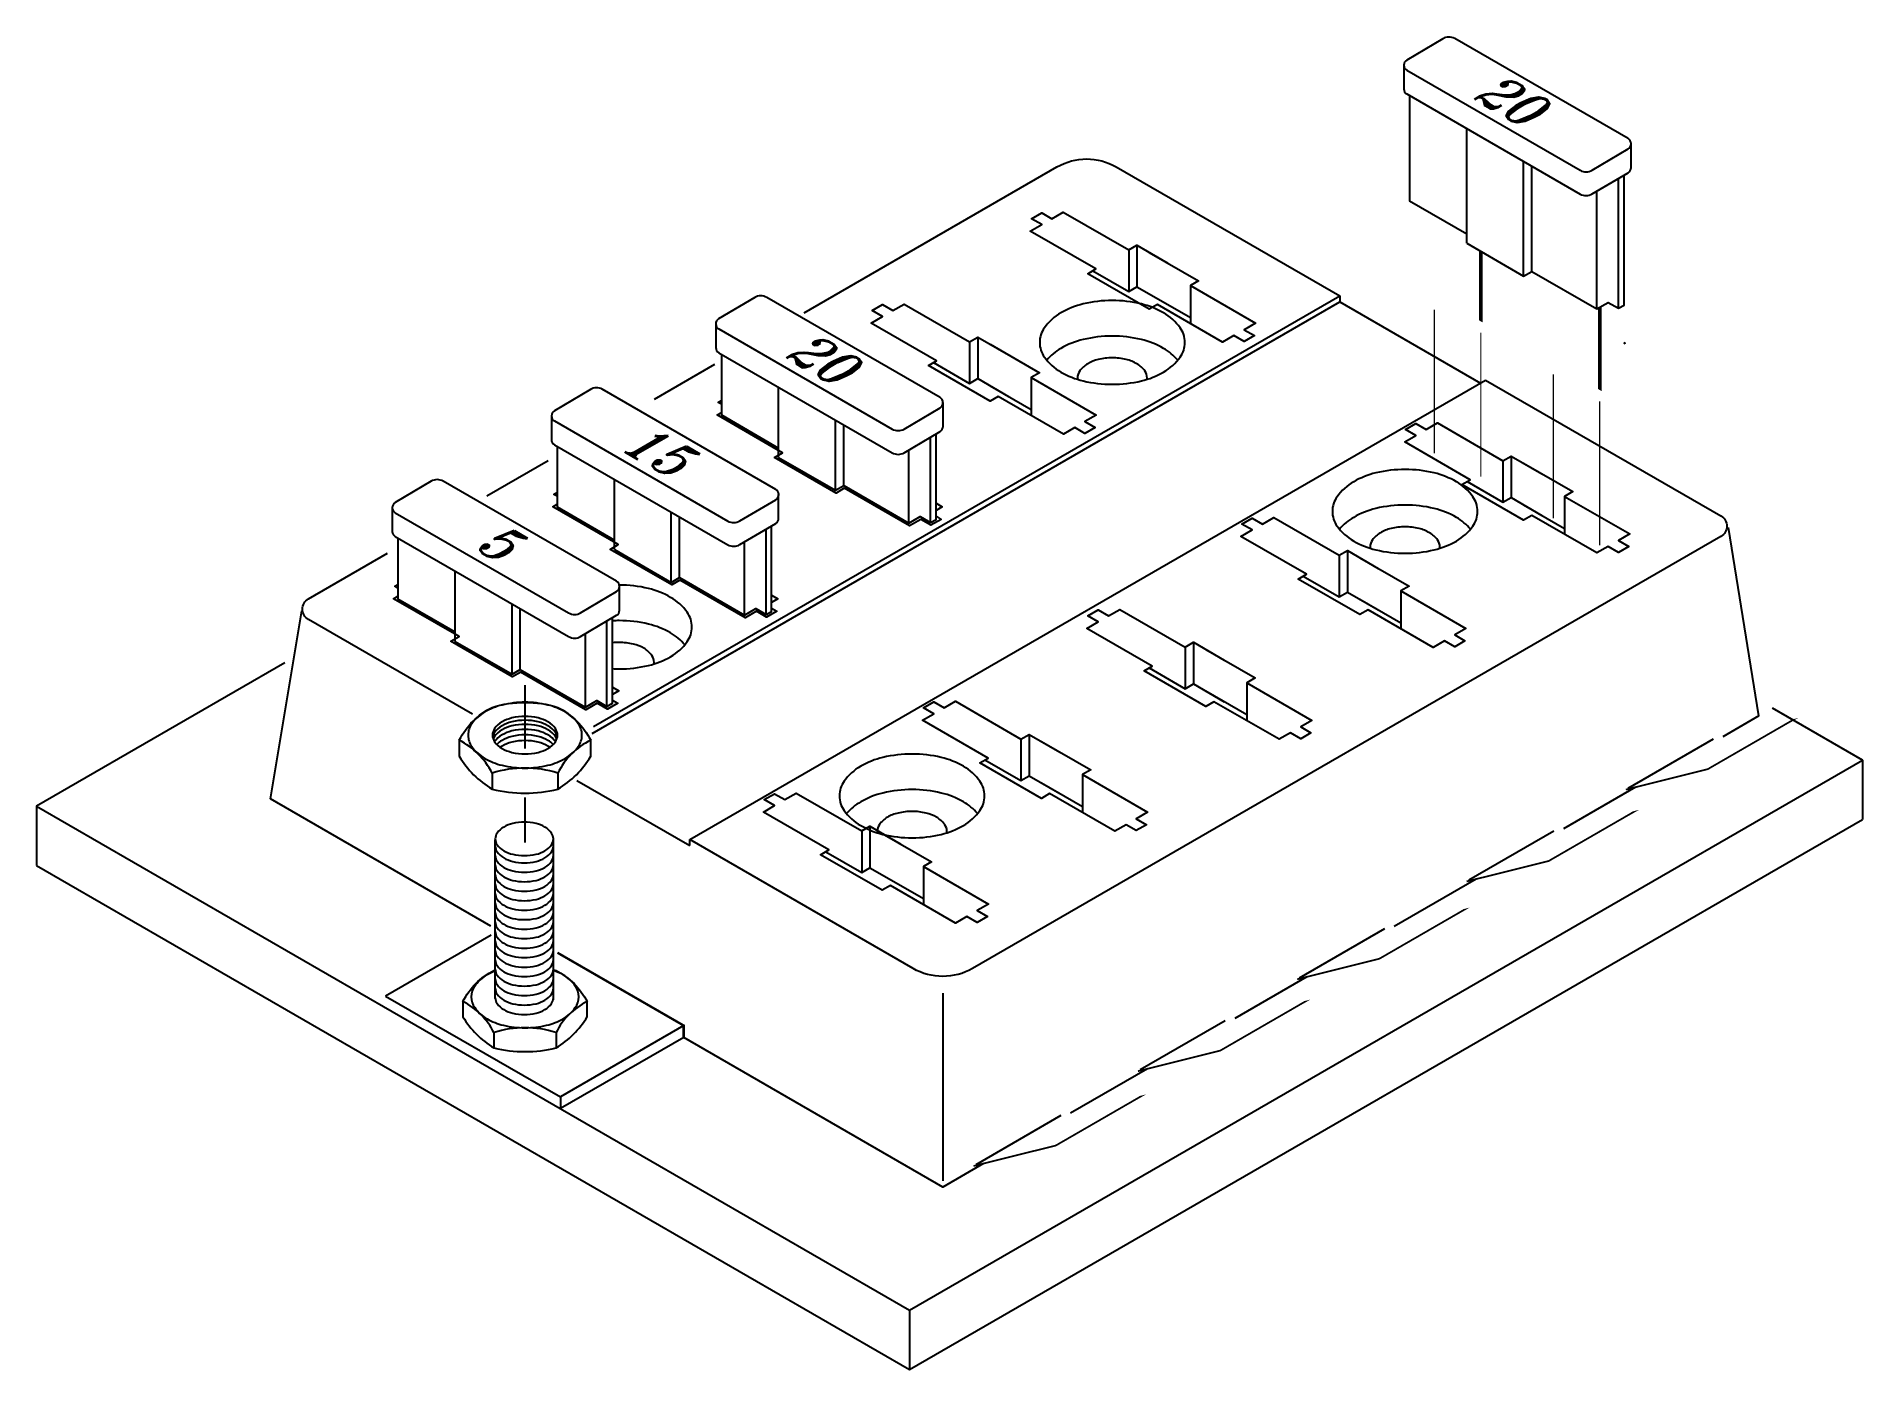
# Model space of a CAD drawing. Extents: x -74 to 80, y 0 to 112.
import ezdxf
from ezdxf.enums import TextEntityAlignment as Align

# ---------------------------------------------------------------- set-up
doc = ezdxf.new("R2010")
doc.units = 0
doc.header["$LTSCALE"] = 2
doc.linetypes.add('DASHDOT', pattern=[0])
doc.layers.get('0').update_dxf_attribs({"linetype": 'CONTINUOUS'})
doc.styles.get("Standard").update_dxf_attribs({"font": 'ROMANT.shx'})

# ---------------------------------------------------------------- blocks, each defined once
blk = doc.blocks.new('FUSE')
at = {"color": 0}
for p, q in [((-11.22, 25.47), (-11.22, 35.14)), ((-6.42, 22.7), (-6.42, 32.37)), ((-5.73, 23.1), (-5.73, 31.97)), ((1.58, 19.98), (1.58, 30.94)), ((-0.24, 19.93), (-0.24, 29.87))]:
    blk.add_line(p, q, dxfattribs=at)
blk.add_lwpolyline([(2.39, 33.42, 0.573743), (2.39, 34.29), (-12.23, 42.73, 0.270856), (-13.24, 42.72), (-16.28, 40.92, 0.573743), (-16.27, 40.06), (-1.65, 31.62, 0.270856), (-0.64, 31.63)], format="xyb", close=True, dxfattribs=at)
for points, format in [([(-16.52, 40.49), (-16.52, 38.49, 0.267949), (-16.27, 38.06), (-1.65, 29.62, 0.270856), (-0.64, 29.63), (2.39, 31.42, 0.265047), (2.64, 31.85), (2.64, 33.85)], "xyb"), ([(-10.03, 24.79, 0.3, 0.3, 0), (-10.03, 18.88, 0, 0, 0), (-13.95, 21.14, 0, 0, 0), (-13.95, 27.85, 0, 0, 0)], "xyseb"), ([(0, 20.07, 0.3, 0.3, 0), (0, 13.09, 0, 0, 0), (-3.92, 15.35, 0, 0, 0), (-3.92, 22.06, 0, 0, 0)], "xyseb")]:
    blk.add_lwpolyline(points, format=format, dxfattribs=at)
for points in [[(-16.05, 37.93), (-16.05, 29.06), (-11.22, 26.27)], [(-11.22, 25.47), (-6.42, 22.7), (-5.73, 23.1), (-0.24, 19.93), (0.72, 20.48), (1.58, 19.98), (2.05, 20.25), (2.05, 31.22)]]:
    blk.add_lwpolyline(points, dxfattribs=at)
at = {"color": 0, "linetype": 'DASHDOT', "const_width": 0.1}
for points in [[(-13.95, 19.87), (-13.95, 7.75)], [(-10.03, 17.94), (-10.03, 5.79)], [(-3.92, 14.41), (-3.92, 2.26)], [(0, 12.15), (0, 0)]]:
    blk.add_lwpolyline(points, dxfattribs=at)
at = {"color": 0, "oblique": 30}
blk.add_text('20', height=3, rotation=330, dxfattribs=at).set_placement((-8.67, 36.5), align=Align.CENTER)
blk = doc.blocks.new('ISONUT')
at = {"color": 0}
for p, q in [((-0.289, -0.333), (-0.289, -0.474)), ((0.289, -0.333), (0.289, -0.474))]:
    blk.add_line(p, q, dxfattribs=at)
for points in [[(0.577, -0.044, 0.163524), (0.289, -0.333, 0.152924), (-0.289, -0.333, 0.156582), (-0.577, -0.044, -0.163524), (-0.289, 0.244, -0.152924), (0.289, 0.244, -0.156582)], [(0, 0.289, 0.058752), (-0.201, 0.265, 0.072341), (-0.353, 0.204, 0.106617), (-0.467, 0.101, 0.156851), (-0.5, 0, 0.156851), (-0.467, -0.101, 0.106617), (-0.353, -0.204, 0.072341), (-0.201, -0.265, 0.058752), (0, -0.289, 0.058752), (0.201, -0.265, 0.072341), (0.353, -0.204, 0.106617), (0.467, -0.101, 0.156851), (0.5, 0, 0.156851), (0.467, 0.101, 0.106617), (0.353, 0.204, 0.072341), (0.201, 0.265, 0.058752)], [(0, 0.165, 0.058752), (-0.115, 0.151, 0.072341), (-0.202, 0.117, 0.106617), (-0.267, 0.058, 0.156851), (-0.286, 0, 0.156851), (-0.267, -0.058, 0.106617), (-0.202, -0.117, 0.072341), (-0.115, -0.151, 0.058752), (0, -0.165, 0.058752), (0.115, -0.151, 0.072341), (0.202, -0.117, 0.106617), (0.267, -0.058, 0.156851), (0.286, 0, 0.156851), (0.267, 0.058, 0.106617), (0.202, 0.117, 0.072341), (0.115, 0.151, 0.058752)]]:
    blk.add_lwpolyline(points, format="xyb", close=True, dxfattribs=at)
for points in [[(0, 0.131, 0.058752), (-0.115, 0.118, 0.072341), (-0.202, 0.083, 0.106617), (-0.267, 0.024, 0.11343), (-0.284, -0.017, 0.156851)], [(0, 0.095, 0.058752), (-0.115, 0.081, 0.072341), (-0.202, 0.047, 0.106617), (-0.267, -0.012, 0.065327), (-0.279, -0.035, 0.156851)], [(0, 0.05, 0.058752), (-0.115, 0.037, 0.072341), (-0.202, 0.002, 0.106617), (-0.267, -0.057, 0.00094), (-0.267, -0.057, 0.156851)], [(0, 0.003, 0.058752), (-0.115, -0.011, 0.072341), (-0.202, -0.046, 0.069633), (-0.247, -0.081, 0.156851)], [(0.284, -0.017, 0.11343), (0.267, 0.024, 0.106617), (0.202, 0.083, 0.072341), (0.115, 0.118, 0.058752), (0, 0.131, 0.058752)], [(0.279, -0.035, 0.065327), (0.267, -0.012, 0.106617), (0.202, 0.047, 0.072341), (0.115, 0.081, 0.058752), (0, 0.095, 0.058752)], [(0.267, -0.057, 0.00094), (0.267, -0.057, 0.106617), (0.202, 0.002, 0.072341), (0.115, 0.037, 0.058752), (0, 0.05, 0.058752)], [(0.247, -0.081, 0.069633), (0.202, -0.046, 0.072341), (0.115, -0.011, 0.058752), (0, 0.003, 0.058752)], [(-0.577, -0.044), (-0.577, -0.185, 0.124237), (-0.289, -0.474, 0.122339), (0.289, -0.474, 0.124237), (0.577, -0.185), (0.577, -0.044)], [(0, -0.048, 0.058752), (-0.115, -0.061, 0.072341), (-0.202, -0.096, 0.023093), (-0.218, -0.106, 0.156851)], [(0.218, -0.106, 0.023093), (0.202, -0.096, 0.072341), (0.115, -0.061, 0.058752), (0, -0.048, 0.058752)]]:
    blk.add_lwpolyline(points, format="xyb", dxfattribs=at)

msp = doc.modelspace()

# ---------------------------------------------------------------- linework, layer by layer
at = {"color": 0}
for p, q in [((18.49, 94.42), (18.49, 90.92)), ((19.18, 94.82), (19.18, 91.32)), ((23.69, 91.42), (23.69, 88.22)), ((-26.77, 53.65), (36.29, 90.05)), ((-26.64, 54.22), (36.29, 90.55)), ((36.29, 90.55), (36.29, 90.05)), ((36.29, 90.05), (48.15, 83.2)), ((5.07, 86.67), (5.07, 83.17)), ((5.76, 87.07), (5.76, 83.57)), ((-18.53, 44.7), (48.58, 83.45)), ((10.26, 83.67), (10.26, 80.47)), ((-11.03, 76.92), (-11.03, 82.84)), ((-6.23, 74.15), (-6.23, 80.07)), ((-5.54, 74.55), (-5.54, 79.67)), ((1.77, 71.43), (1.77, 78.64)), ((-0.05, 71.38), (-0.05, 77.56)), ((50.75, 77.04), (50.75, 73.54)), ((50.05, 76.64), (50.05, 73.14)), ((-24.88, 69.16), (-24.88, 75.08)), ((55.25, 73.64), (55.25, 70.44)), ((-20.09, 66.39), (-20.09, 72.31)), ((-19.4, 66.79), (-19.4, 71.91)), ((-12.08, 63.67), (-12.08, 70.88)), ((71.63, 55.12), (69.06, 71.01)), ((-13.9, 63.62), (-13.9, 69.81)), ((36.24, 68.67), (36.24, 65.17)), ((36.94, 69.07), (36.94, 65.57)), ((-38.31, 61.41), (-38.31, 67.33)), ((41.44, 65.67), (41.44, 62.47)), ((-53.88, 48.12), (-51.24, 64)), ((-33.51, 58.64), (-33.51, 64.56)), ((-32.82, 59.04), (-32.82, 64.16)), ((-25.51, 55.92), (-25.51, 63.13)), ((-27.33, 55.87), (-27.33, 62.06)), ((23.25, 60.92), (23.25, 57.42)), ((23.95, 61.33), (23.95, 57.83)), ((-32.42, 52.37), (-32.42, 57.72)), ((28.45, 57.92), (28.45, 54.72)), ((9.4, 53.17), (9.4, 49.67)), ((10.09, 53.57), (10.09, 50.07)), ((67.77, 53.16), (60.59, 49.01)), ((-30.83, 51.3), (-30.83, 51.3)), ((80.37, 51.4), (80.37, 46.4)), ((-28.04, 49.69), (-18.53, 44.2)), ((14.59, 50.17), (14.59, 46.97)), ((-32.42, 44.46), (-32.42, 48.23)), ((-73.61, 47.5), (-73.61, 42.5)), ((-34.93, 31.3), (-34.93, 44.67)), ((-30.03, 31.19), (-30.03, 44.84)), ((-18.53, 44.2), (-18.53, 44.7)), ((-4.03, 45.42), (-4.03, 41.92)), ((-3.33, 45.82), (-3.33, 42.32)), ((54.34, 45.41), (47.16, 41.26)), ((1.17, 42.42), (1.17, 39.22)), ((40.05, 37.16), (32.87, 33.01)), ((-35.27, 36.64), (-44.17, 31.5)), ((-44.17, 31.5), (-29.44, 23)), ((2.81, 31.73), (2.81, 15.9)), ((26.63, 29.41), (19.45, 25.26)), ((-35.04, 28.42), (-35.04, 27.13)), ((-29.8, 28.42), (-29.8, 27.13)), ((-19.04, 29.01), (-29.44, 23)), ((-19.04, 28.01), (-29.44, 22)), ((-29.44, 23), (-29.44, 22)), ((12.77, 21.41), (5.59, 17.26)), ((0, 5), (0, 0))]:
    msp.add_line(p, q, dxfattribs=at)
for points, format in [([(-8.88, 89.12), (12.44, 101.43, -0.267949), (17.44, 101.43), (36.29, 90.55)], "xyb"), ([(-16.33, 88.19), (-16.33, 86.19, 0.267949), (-16.08, 85.76), (-1.46, 77.32, 0.270856), (-0.45, 77.32), (2.58, 79.12, 0.265047), (2.83, 79.55), (2.83, 81.55)], "xyb"), ([(17.1, 87.16, 0.058752), (14.65, 86.87, 0.072341), (12.77, 86.12, 0.087677), (11.58, 85.12, 0.156851)], "xyb"), ([(22.62, 85.12, 0.087677), (21.43, 86.12, 0.072341), (19.56, 86.87, 0.058752), (17.1, 87.16, 0.058752)], "xyb"), ([(-21.49, 81.84), (-16.41, 84.78, -0.267949)], "xyb"), ([(17.1, 85.32, 0.058752), (15.92, 85.18, 0.072341), (15.03, 84.83, 0.106617), (14.36, 84.22, 0.156851), (14.16, 83.62, 0.028203), (14.17, 83.51, 0.106617)], "xyb"), ([(20.04, 83.51, 0.028203), (20.04, 83.62, 0.156851), (19.85, 84.22, 0.106617), (19.18, 84.83, 0.072341), (18.28, 85.18, 0.058752), (17.1, 85.32, 0.058752)], "xyb"), ([(48.58, 83.45), (68.43, 71.99, -0.57735), (68.43, 70.26), (5.31, 33.82, -0.267949), (0.31, 33.82), (-18.53, 44.7)], "xyb"), ([(-30.19, 80.43), (-30.19, 78.43, 0.267949), (-29.94, 78), (-15.32, 69.56, 0.270856), (-14.31, 69.57), (-11.27, 71.36, 0.265047), (-11.03, 71.79), (-11.03, 73.79)], "xyb"), ([(-35.63, 73.68), (-30.46, 76.66, -0.267949)], "xyb"), ([(-43.61, 72.68), (-43.61, 70.68, 0.267949), (-43.36, 70.25), (-28.74, 61.81, 0.270856), (-27.73, 61.82), (-24.7, 63.61, 0.265047), (-24.45, 64.04), (-24.45, 66.04)], "xyb"), ([(41.79, 72.91, 0.058752), (39.33, 72.62, 0.072341), (37.46, 71.87, 0.087677), (36.26, 70.87, 0.156851)], "xyb"), ([(47.31, 70.87, 0.087677), (46.12, 71.87, 0.072341), (44.24, 72.62, 0.058752), (41.79, 72.91, 0.058752)], "xyb"), ([(41.79, 71.07, 0.058752), (40.61, 70.93, 0.072341), (39.71, 70.57, 0.106617), (39.04, 69.97, 0.156851), (38.85, 69.37, 0.028203), (38.85, 69.26, 0.106617)], "xyb"), ([(44.72, 69.26, 0.028203), (44.73, 69.37, 0.156851), (44.53, 69.97, 0.106617), (43.86, 70.57, 0.072341), (42.97, 70.93, 0.058752), (41.79, 71.07, 0.058752)], "xyb"), ([(-36.84, 55.27), (-50.68, 63.26, -0.57735), (-50.68, 64.99), (-44.02, 68.84, -0.267949)], "xyb"), ([(-25.04, 59.11, 0.013651), (-24.47, 59.09, 0.058752), (-22.01, 59.38, 0.072341), (-20.14, 60.12, 0.106617), (-18.74, 61.39, 0.156851), (-18.34, 62.62, 0.156851), (-18.74, 63.86, 0.106617), (-20.14, 65.12, 0.072341), (-22.01, 65.87, 0.058748), (-24.47, 66.16, 0.058752)], "xyb"), ([(-24.47, 63.16, 0.013651), (-25.04, 63.14, 0.072341)], "xyb"), ([(-18.94, 61.12, 0.087677), (-20.14, 62.12, 0.072341), (-22.01, 62.87, 0.058752), (-24.47, 63.16, 0.058752)], "xyb"), ([(-24.47, 61.32, 0.028493), (-25.04, 61.29, 0.072341)], "xyb"), ([(-21.53, 59.51, 0.028203), (-21.53, 59.63, 0.156851), (-21.72, 60.22, 0.106617), (-22.39, 60.83, 0.072341), (-23.28, 61.18, 0.058752), (-24.47, 61.32, 0.058752)], "xyb"), ([(60.41, 48.64, 0, 0, 0), (60.41, 49.17, 0, 0, 0), (67.77, 53.42, 0, 0, 0), (67.77, 53.16, 0, 0, 0), (74.69, 54.89, 0.15, 0.15, 0), (67.33, 50.64, 0.15, 0.15, 0), (60.41, 48.91, 0, 0, 0)], "xyseb"), ([(0.22, 48.91, 0.058752), (-2.24, 48.62, 0.072341), (-4.11, 47.88, 0.087677), (-5.3, 46.88, 0.156851)], "xyb"), ([(5.74, 46.88, 0.087677), (4.55, 47.88, 0.072341), (2.68, 48.62, 0.058752), (0.22, 48.91, 0.058752)], "xyb"), ([(0.22, 47.07, 0.058752), (-0.96, 46.93, 0.072341), (-1.86, 46.58, 0.106617), (-2.53, 45.97, 0.156851), (-2.72, 45.38, 0.028203), (-2.72, 45.26, 0.106617)], "xyb"), ([(3.15, 45.26, 0.028203), (3.16, 45.38, 0.156851), (2.97, 45.97, 0.106617), (2.29, 46.58, 0.072341), (1.4, 46.93, 0.058752), (0.22, 47.07, 0.058752)], "xyb"), ([(46.98, 40.89, 0, 0, 0), (46.98, 41.42, 0, 0, 0), (54.34, 45.67, 0, 0, 0), (54.34, 45.41, 0, 0, 0), (61.27, 47.14, 0.15, 0.15, 0), (53.91, 42.89, 0.15, 0.15, 0), (46.98, 41.16, 0, 0, 0)], "xyseb"), ([(-34.93, 44.15, 0.156851), (-34.77, 43.66, 0.106617), (-34.21, 43.15, 0.072341), (-33.46, 42.85, 0.058752), (-32.48, 42.74, 0.058752), (-31.49, 42.85, 0.072341), (-30.74, 43.15, 0.106617), (-30.19, 43.66, 0.156851), (-30.03, 44.15, 0.156851)], "xyb"), ([(-34.93, 43.35, 0.156851), (-34.77, 42.86, 0.106617), (-34.21, 42.35, 0.072341), (-33.46, 42.05, 0.058752), (-32.48, 41.94, 0.058752), (-31.49, 42.05, 0.072341), (-30.74, 42.35, 0.106617), (-30.19, 42.86, 0.156851), (-30.03, 43.35, 0.156851)], "xyb"), ([(-34.93, 42.55, 0.156851), (-34.77, 42.06, 0.106617), (-34.21, 41.55, 0.072341), (-33.46, 41.25, 0.058752), (-32.48, 41.14, 0.058752), (-31.49, 41.25, 0.072341), (-30.74, 41.55, 0.106617), (-30.19, 42.06, 0.156851), (-30.03, 42.55, 0.156851)], "xyb"), ([(-34.93, 41.75, 0.156851), (-34.77, 41.26, 0.106617), (-34.21, 40.75, 0.072341), (-33.46, 40.45, 0.058752), (-32.48, 40.34, 0.058752), (-31.49, 40.45, 0.072341), (-30.74, 40.75, 0.106617), (-30.19, 41.26, 0.156851), (-30.03, 41.75, 0.156851)], "xyb"), ([(-34.93, 40.95, 0.156851), (-34.77, 40.46, 0.106617), (-34.21, 39.95, 0.072341), (-33.46, 39.65, 0.058752), (-32.48, 39.54, 0.058752), (-31.49, 39.65, 0.072341), (-30.74, 39.95, 0.106617), (-30.19, 40.46, 0.156851), (-30.03, 40.95, 0.156851)], "xyb"), ([(-34.93, 40.15, 0.156851), (-34.77, 39.66, 0.106617), (-34.21, 39.15, 0.072341), (-33.46, 38.85, 0.058752), (-32.48, 38.74, 0.058752), (-31.49, 38.85, 0.072341), (-30.74, 39.15, 0.106617), (-30.19, 39.66, 0.156851), (-30.03, 40.15, 0.156851)], "xyb"), ([(-34.93, 39.35, 0.156851), (-34.77, 38.86, 0.106617), (-34.21, 38.35, 0.072341), (-33.46, 38.05, 0.058752), (-32.48, 37.94, 0.058752), (-31.49, 38.05, 0.072341), (-30.74, 38.35, 0.106617), (-30.19, 38.86, 0.156851), (-30.03, 39.35, 0.156851)], "xyb"), ([(-34.93, 38.55, 0.156851), (-34.77, 38.06, 0.106617), (-34.21, 37.55, 0.072341), (-33.46, 37.25, 0.058752), (-32.48, 37.14, 0.058752), (-31.49, 37.25, 0.072341), (-30.74, 37.55, 0.106617), (-30.19, 38.06, 0.156851), (-30.03, 38.55, 0.156851)], "xyb"), ([(32.69, 32.64, 0, 0, 0), (32.69, 33.17, 0, 0, 0), (40.05, 37.42, 0, 0, 0), (40.05, 37.16, 0, 0, 0), (46.98, 38.89, 0.15, 0.15, 0), (39.62, 34.64, 0.15, 0.15, 0), (32.69, 32.91, 0, 0, 0)], "xyseb"), ([(-34.93, 37.75, 0.156851), (-34.77, 37.26, 0.106617), (-34.21, 36.75, 0.072341), (-33.46, 36.45, 0.058752), (-32.48, 36.34, 0.058752), (-31.49, 36.45, 0.072341), (-30.74, 36.75, 0.106617), (-30.19, 37.26, 0.156851), (-30.03, 37.75, 0.156851)], "xyb"), ([(-34.93, 36.95, 0.156851), (-34.77, 36.46, 0.106617), (-34.21, 35.95, 0.072341), (-33.46, 35.65, 0.058752), (-32.48, 35.54, 0.058752), (-31.49, 35.65, 0.072341), (-30.74, 35.95, 0.106617), (-30.19, 36.46, 0.156851), (-30.03, 36.95, 0.156851)], "xyb"), ([(-34.93, 36.15, 0.156851), (-34.77, 35.66, 0.106617), (-34.21, 35.15, 0.072341), (-33.46, 34.85, 0.058752), (-32.48, 34.74, 0.058752), (-31.49, 34.85, 0.072341), (-30.74, 35.15, 0.106617), (-30.19, 35.66, 0.156851), (-30.03, 36.15, 0.156851)], "xyb"), ([(-34.93, 35.35, 0.156851), (-34.77, 34.86, 0.106617), (-34.21, 34.35, 0.072341), (-33.46, 34.05, 0.058752), (-32.48, 33.94, 0.058752), (-31.49, 34.05, 0.072341), (-30.74, 34.35, 0.106617), (-30.19, 34.86, 0.156851), (-30.03, 35.35, 0.156851)], "xyb"), ([(-34.93, 34.55, 0.156851), (-34.77, 34.06, 0.106617), (-34.21, 33.55, 0.072341), (-33.46, 33.25, 0.058752), (-32.48, 33.14, 0.058752), (-31.49, 33.25, 0.072341), (-30.74, 33.55, 0.106617), (-30.19, 34.06, 0.156851), (-30.03, 34.55, 0.156851)], "xyb"), ([(-27.18, 31.03, 0.163524), (-29.8, 28.42, 0.152924), (-35.04, 28.42, 0.156582), (-37.65, 31.03, -0.163524), (-35.04, 33.65, -0.003283), (-34.93, 33.68, -0.156582)], "xyb"), ([(-34.93, 33.62, 0.037378), (-35.62, 33.28, 0.106617), (-36.66, 32.35, 0.156851), (-36.95, 31.43, 0.156851), (-36.66, 30.52, 0.106617), (-35.62, 29.58, 0.072341), (-34.24, 29.03, 0.058752), (-32.42, 28.82, 0.058752), (-30.6, 29.03, 0.072341), (-29.21, 29.58, 0.106617), (-28.18, 30.52, 0.156851), (-27.88, 31.43, 0.156851), (-28.18, 32.35, 0.106617), (-29.21, 33.28, 0.043513), (-30.03, 33.66, 0.058752)], "xyb"), ([(-34.93, 33.75, 0.156851), (-34.77, 33.26, 0.106617), (-34.21, 32.75, 0.072341), (-33.46, 32.45, 0.058752), (-32.48, 32.34, 0.058752), (-31.49, 32.45, 0.072341), (-30.74, 32.75, 0.106617), (-30.19, 33.26, 0.156851), (-30.03, 33.75, 0.156851)], "xyb"), ([(-34.93, 32.95, 0.156851), (-34.77, 32.46, 0.106617), (-34.21, 31.95, 0.072341), (-33.46, 31.65, 0.058752), (-32.48, 31.54, 0.058752), (-31.49, 31.65, 0.072341), (-30.74, 31.95, 0.106617), (-30.19, 32.46, 0.156851), (-30.03, 32.95, 0.156851)], "xyb"), ([(-30.03, 33.72, -0.00681), (-29.8, 33.65, -0.156582), (-27.18, 31.03, 0.163524)], "xyb"), ([(-37.65, 31.03), (-37.65, 29.75, 0.124237), (-35.04, 27.13, 0.122339), (-29.8, 27.13, 0.124237), (-27.18, 29.75), (-27.18, 31.03)], "xyb"), ([(-34.93, 32.15, 0.156851), (-34.77, 31.66, 0.106617), (-34.21, 31.15, 0.072341), (-33.46, 30.85, 0.058752), (-32.48, 30.74, 0.058752), (-31.49, 30.85, 0.072341), (-30.74, 31.15, 0.106617), (-30.19, 31.66, 0.156851), (-30.03, 32.15, 0.156851)], "xyb"), ([(-34.93, 31.35, 0.156851), (-34.77, 30.86, 0.106617), (-34.21, 30.35, 0.072341), (-33.46, 30.05, 0.058752), (-32.48, 29.94, 0.058752), (-31.49, 30.05, 0.072341), (-30.74, 30.35, 0.106617), (-30.19, 30.86, 0.156851), (-30.03, 31.35, 0.156851)], "xyb"), ([(19.27, 24.89, 0, 0, 0), (19.27, 25.42, 0, 0, 0), (26.63, 29.67, 0, 0, 0), (26.63, 29.41, 0, 0, 0), (33.56, 31.14, 0.15, 0.15, 0), (26.2, 26.89, 0.15, 0.15, 0), (19.27, 25.16, 0, 0, 0)], "xyseb"), ([(5.41, 16.89, 0, 0, 0), (5.41, 17.42, 0, 0, 0), (12.77, 21.67, 0, 0, 0), (12.77, 21.41, 0, 0, 0), (19.7, 23.14, 0.15, 0.15, 0), (12.34, 18.89, 0.15, 0.15, 0), (5.41, 17.16, 0, 0, 0)], "xyseb")]:
    msp.add_lwpolyline(points, format=format, dxfattribs=at)
for points in [[(20.22, 94.22), (24.38, 91.82), (23.69, 91.42), (29.18, 88.25), (28.23, 87.7), (29.09, 87.2), (28.23, 86.7), (27.36, 87.2), (26.41, 86.65), (20.91, 89.82), (20.22, 89.42), (15.03, 92.42), (15.72, 92.82), (10.19, 96.01), (11.15, 96.56), (10.28, 97.06), (11.15, 97.56), (12.01, 97.06), (12.96, 97.61), (18.49, 94.42), (19.18, 94.82), (21.78, 93.32)], [(15.46, 92.67), (18.49, 90.92), (19.18, 91.32), (21.78, 89.82)], [(6.8, 86.47), (10.96, 84.07), (10.26, 83.67), (15.75, 80.5), (14.8, 79.95), (15.67, 79.45), (14.8, 78.95), (13.94, 79.45), (12.98, 78.9), (7.49, 82.07), (6.8, 81.67), (1.6, 84.67), (2.29, 85.07), (-3.23, 88.26), (-2.28, 88.81), (-3.14, 89.31), (-2.28, 89.81), (-1.41, 89.31), (-0.46, 89.86), (5.07, 86.67), (5.76, 87.07), (8.36, 85.57)], [(20.22, 90.72), (23.69, 88.72)], [(60.25, 86.61), (60.34, 86.56), (60.25, 86.51)], [(-15.86, 85.63), (-15.86, 80.51), (-11.03, 77.72)], [(2.04, 84.92), (5.07, 83.17), (5.76, 83.57), (8.36, 82.07)], [(-15.86, 81.41), (-16.13, 81.56), (-15.86, 81.72)], [(6.8, 82.97), (10.26, 80.97)], [(2.24, 71.96), (2.68, 71.7), (1.81, 71.2), (0.95, 71.7), (-0.01, 71.15), (-5.5, 74.32), (-6.19, 73.92), (-11.39, 76.92), (-10.7, 77.32), (-16.22, 80.51), (-15.86, 80.72)], [(-11.03, 76.92), (-6.23, 74.15), (-5.54, 74.55), (-0.05, 71.38), (0.91, 71.93), (1.77, 71.43), (2.24, 71.7), (2.24, 78.92)], [(51.79, 76.44), (55.94, 74.04), (55.25, 73.64), (60.74, 70.47), (59.79, 69.92), (60.65, 69.42), (59.79, 68.92), (58.92, 69.42), (57.97, 68.87), (52.48, 72.04), (51.79, 71.64), (46.59, 74.64), (47.28, 75.04), (41.76, 78.23), (42.71, 78.78), (41.84, 79.28), (42.71, 79.78), (43.58, 79.28), (44.53, 79.83), (50.05, 76.64), (50.75, 77.04), (53.34, 75.54)], [(-29.72, 77.87), (-29.72, 72.75), (-24.88, 69.96)], [(-29.72, 73.65), (-29.99, 73.81), (-29.72, 73.97)], [(47.02, 74.89), (50.05, 73.14), (50.75, 73.54), (53.34, 72.04)], [(-11.62, 64.2), (-11.18, 63.95), (-12.05, 63.45), (-12.91, 63.95), (-13.86, 63.4), (-19.36, 66.57), (-20.05, 66.17), (-25.24, 69.17), (-24.55, 69.57), (-30.08, 72.76), (-29.72, 72.97)], [(2.24, 73.06), (2.76, 72.75), (2.24, 72.45)], [(51.79, 72.94), (55.25, 70.94)], [(-24.88, 69.16), (-20.09, 66.39), (-19.4, 66.79), (-13.9, 63.62), (-12.95, 64.17), (-12.08, 63.67), (-11.62, 63.94), (-11.62, 71.16)], [(37.98, 68.47), (42.13, 66.07), (41.44, 65.67), (46.93, 62.5), (45.98, 61.95), (46.84, 61.45), (45.98, 60.95), (45.11, 61.45), (44.16, 60.9), (38.67, 64.07), (37.98, 63.67), (32.78, 66.67), (33.47, 67.07), (27.95, 70.26), (28.9, 70.81), (28.03, 71.31), (28.9, 71.81), (29.77, 71.31), (30.72, 71.86), (36.24, 68.67), (36.94, 69.07), (39.53, 67.57)], [(-43.14, 70.12), (-43.14, 65), (-38.31, 62.21)], [(-43.14, 65.9), (-43.41, 66.06), (-43.14, 66.22)], [(33.21, 66.92), (36.24, 65.17), (36.94, 65.57), (39.53, 64.07)], [(-25.04, 56.45), (-24.6, 56.2), (-25.47, 55.7), (-26.33, 56.2), (-27.29, 55.65), (-32.78, 58.82), (-33.47, 58.42), (-38.67, 61.42), (-37.98, 61.82), (-43.5, 65.01), (-43.14, 65.22)], [(-11.62, 65.3), (-11.09, 65), (-11.62, 64.69)], [(37.98, 64.97), (41.44, 62.97)], [(-38.31, 61.41), (-33.51, 58.64), (-32.82, 59.04), (-27.33, 55.87), (-26.37, 56.42), (-25.51, 55.92), (-25.04, 56.19), (-25.04, 63.41)], [(24.98, 60.73), (29.14, 58.33), (28.45, 57.92), (33.94, 54.75), (32.99, 54.2), (33.85, 53.7), (32.99, 53.2), (32.12, 53.7), (31.17, 53.15), (25.68, 56.32), (24.98, 55.92), (19.79, 58.92), (20.48, 59.33), (14.96, 62.51), (15.91, 63.06), (15.04, 63.56), (15.91, 64.06), (16.78, 63.56), (17.73, 64.11), (23.25, 60.92), (23.95, 61.33), (26.54, 59.83)], [(-52.66, 59.6), (-73.61, 47.5), (0, 5), (80.37, 51.4), (72.77, 55.78)], [(20.22, 59.17), (23.25, 57.42), (23.95, 57.83), (26.54, 56.32)], [(-25.04, 57.55), (-24.52, 57.25), (-25.04, 56.94)], [(24.98, 57.23), (28.45, 55.23)], [(11.13, 52.97), (15.29, 50.57), (14.59, 50.17), (20.08, 47), (19.13, 46.45), (20, 45.95), (19.13, 45.45), (18.27, 45.95), (17.31, 45.4), (11.82, 48.57), (11.13, 48.17), (5.93, 51.17), (6.63, 51.57), (1.1, 54.76), (2.05, 55.31), (1.19, 55.81), (2.05, 56.31), (2.92, 55.81), (3.87, 56.36), (9.4, 53.17), (10.09, 53.57), (12.69, 52.07)], [(71.63, 55.12), (68.58, 53.36)], [(6.37, 51.42), (9.4, 49.67), (10.09, 50.07), (12.69, 48.57)], [(11.13, 49.47), (14.59, 47.47)], [(-35.3, 37.4), (-53.88, 48.12)], [(-2.29, 45.22), (1.86, 42.82), (1.17, 42.42), (6.66, 39.25), (5.71, 38.7), (6.57, 38.2), (5.71, 37.7), (4.84, 38.2), (3.89, 37.65), (-1.6, 40.82), (-2.29, 40.42), (-7.49, 43.42), (-6.8, 43.82), (-12.32, 47.01), (-11.37, 47.56), (-12.24, 48.06), (-11.37, 48.56), (-10.5, 48.06), (-9.55, 48.61), (-4.03, 45.42), (-3.33, 45.82), (-0.74, 44.32)], [(61.22, 49.11), (55.16, 45.61)], [(-73.61, 42.5), (0, 0), (80.37, 46.4)], [(-7.06, 43.67), (-4.03, 41.92), (-3.33, 42.32), (-0.74, 40.82)], [(-2.29, 41.72), (1.17, 39.72)], [(47.79, 41.36), (40.87, 37.36)], [(33.51, 33.11), (27.44, 29.61)], [(6.23, 17.36), (2.81, 15.39), (-19.04, 28.01)], [(20.08, 25.36), (13.59, 21.61)]]:
    msp.add_lwpolyline(points, dxfattribs=at)
for points in [[(2.58, 81.12, 0.573743), (2.58, 81.98), (-12.04, 90.42, 0.270856), (-13.05, 90.42), (-16.09, 88.62, 0.573743), (-16.08, 87.76), (-1.46, 79.32, 0.270856), (-0.45, 79.32)], [(17.1, 90.16, 0.058752), (14.65, 89.87, 0.072341), (12.77, 89.12, 0.106617), (11.38, 87.86, 0.156851), (10.98, 86.62, 0.156851), (11.38, 85.39, 0.106617), (12.77, 84.12, 0.072341), (14.65, 83.38, 0.058752), (17.1, 83.09, 0.058752), (19.56, 83.38, 0.072341), (21.43, 84.12, 0.106617), (22.83, 85.39, 0.156851), (23.23, 86.62, 0.156851), (22.83, 87.86, 0.106617), (21.43, 89.12, 0.072341), (19.56, 89.87, 0.058752)], [(-11.27, 73.36, 0.573743), (-11.28, 74.23), (-25.9, 82.67, 0.270856), (-26.91, 82.66), (-29.94, 80.86, 0.573743), (-29.94, 80), (-15.32, 71.56, 0.270856), (-14.31, 71.57)], [(41.79, 75.91, 0.058752), (39.33, 75.62, 0.072341), (37.46, 74.87, 0.106617), (36.06, 73.61, 0.156851), (35.66, 72.37, 0.156851), (36.06, 71.14, 0.106617), (37.46, 69.87, 0.072341), (39.33, 69.13, 0.058752), (41.79, 68.84, 0.058752), (44.24, 69.13, 0.072341), (46.12, 69.87, 0.106617), (47.51, 71.14, 0.156851), (47.91, 72.37, 0.156851), (47.51, 73.61, 0.106617), (46.12, 74.87, 0.072341), (44.24, 75.62, 0.058752)], [(-24.7, 65.61, 0.573743), (-24.7, 66.48), (-39.32, 74.92, 0.270856), (-40.33, 74.91), (-43.37, 73.11, 0.573743), (-43.36, 72.25), (-28.74, 63.81, 0.270856), (-27.73, 63.82)], [(0.22, 51.91, 0.058752), (-2.24, 51.62, 0.072341), (-4.11, 50.88, 0.106617), (-5.51, 49.61, 0.156851), (-5.91, 48.38, 0.156851), (-5.51, 47.14, 0.106617), (-4.11, 45.88, 0.072341), (-2.24, 45.13, 0.058752), (0.22, 44.84, 0.058752), (2.68, 45.13, 0.072341), (4.55, 45.88, 0.106617), (5.94, 47.14, 0.156851), (6.34, 48.38, 0.156851), (5.94, 49.61, 0.106617), (4.55, 50.88, 0.072341), (2.68, 51.62, 0.058752)], [(-32.48, 46.16, 0.058752), (-33.46, 46.05, 0.072341), (-34.21, 45.75, 0.106617), (-34.77, 45.24, 0.156851), (-34.93, 44.75, 0.156851), (-34.77, 44.26, 0.106617), (-34.21, 43.75, 0.072341), (-33.46, 43.45, 0.058752), (-32.48, 43.34, 0.058752), (-31.49, 43.45, 0.072341), (-30.74, 43.75, 0.106617), (-30.19, 44.26, 0.156851), (-30.03, 44.75, 0.156851), (-30.19, 45.24, 0.106617), (-30.74, 45.75, 0.072341), (-31.49, 46.05, 0.058752)]]:
    msp.add_lwpolyline(points, format="xyb", close=True, dxfattribs=at)
at = {"color": 0, "const_width": 0.2}
msp.add_lwpolyline([(-19.04, 28.01), (-19.04, 29.01), (-29.68, 35.15)], dxfattribs=at)

# ---------------------------------------------------------------- block references
at = {"color": 0}
msp.add_blockref('FUSE', (58.21, 69.52), dxfattribs=at)
at = {"color": 0, "xscale": 9.600000000000001, "yscale": 9.600000000000001, "zscale": 9.600000000000001}
msp.add_blockref('ISONUT', (-32.42, 53.5), dxfattribs=at)

# ---------------------------------------------------------------- texts
at = {"color": 0, "oblique": 30}
for s, p in [('20', (-8.48, 84.2)), ('15', (-22.34, 76.44)), ('5', (-35.76, 68.69))]:
    msp.add_text(s, height=3, rotation=330, dxfattribs=at).set_placement(p, align=Align.CENTER)

doc.saveas('drawing.dxf')
